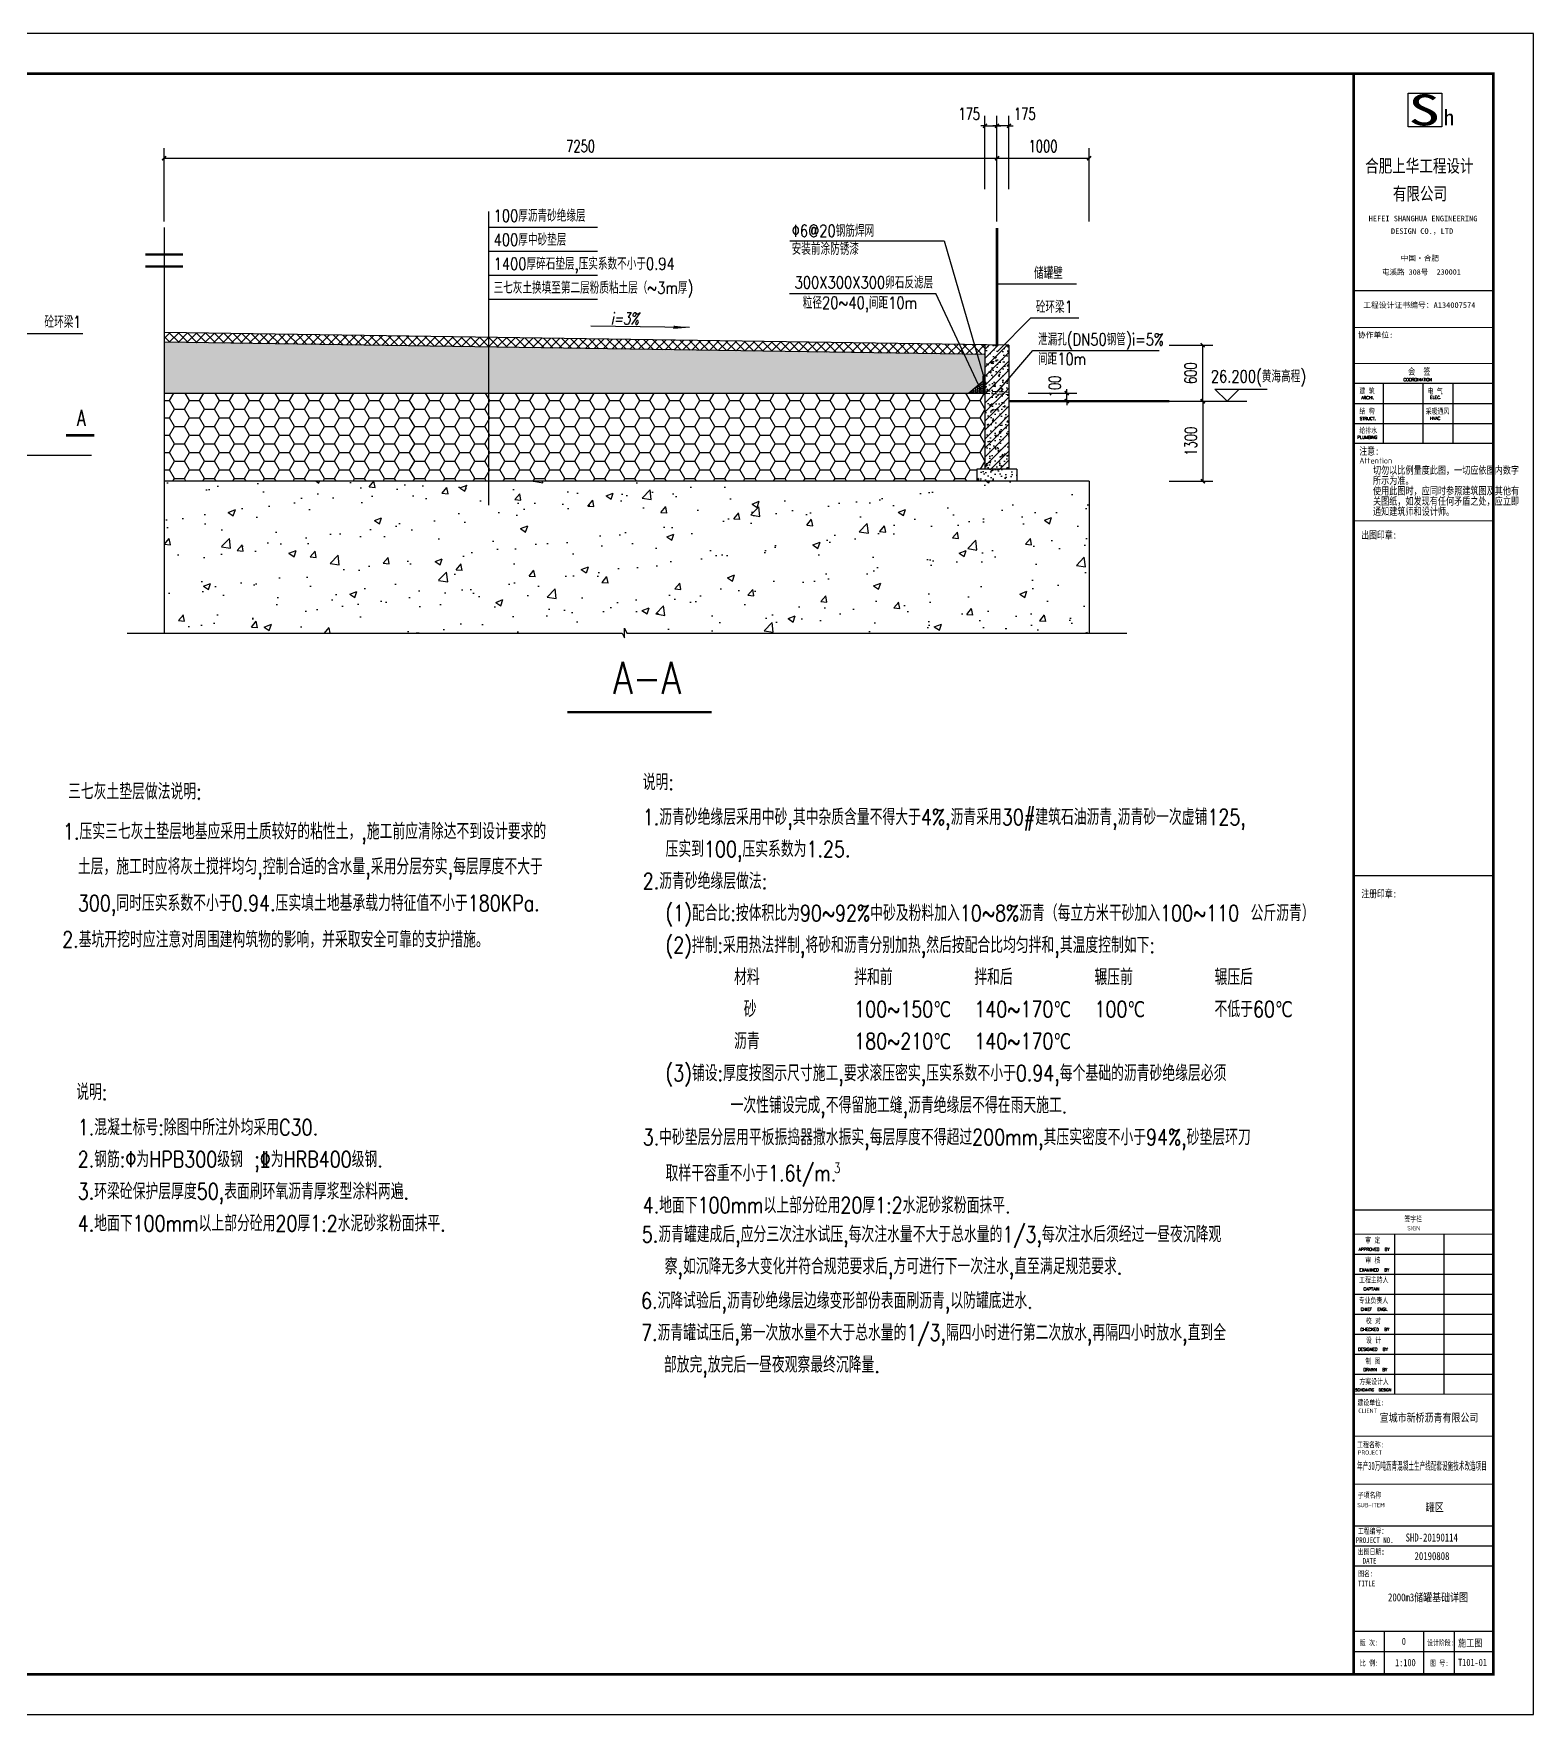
# Model space of a CAD drawing. Extents: x -957741 to -898341, y 205075 to 247075.
# Drawn here: x -935798 to -898341, y 205075 to 247075 of the extents above; entities that cross this region are included whole.
import ezdxf
from ezdxf.enums import TextEntityAlignment as Align

# ---------------------------------------------------------------- set-up
doc = ezdxf.new("R2010")
doc.units = 0
doc.header["$LTSCALE"] = 1000
doc.linetypes.add('DASH', pattern=[0.35, 0.25, -0.1])
doc.layers.get('0').update_dxf_attribs({"linetype": 'CONTINUOUS'})
doc.layers.get('Defpoints').update_dxf_attribs({"linetype": 'CONTINUOUS'})
doc.layers.add('OTHER', color=7, linetype='CONTINUOUS')
doc.styles.add('_HZTCH', font='txt.shx', dxfattribs={"width": 0.8, "bigfont": '!hztxt.shx'})
doc.styles.add('_HZTXT', font='txt', dxfattribs={"width": 0.8, "bigfont": 'HZTXT'})
doc.styles.add('_TXT', font='SIMPLEX.shx', dxfattribs={"width": 0.6})
doc.styles.add('DIM_FONT', font='SIMPLEX', dxfattribs={"width": 0.7, "bigfont": 'GBCBIG'})
doc.styles.add('HZ', font='txt.shx', dxfattribs={"width": 0.7, "height": 5, "bigfont": 'hztxt.shx'})
doc.styles.add('ITALICT', font='ITALICT')
doc.styles.add('STYLE-ARIAL', font='gbenor.shx', dxfattribs={"bigfont": 'gbcbig.shx'})
doc.styles.add('STYLE-黑体', font='simhei.ttf')
doc.styles.add('黑体', font='simhei.ttf')
doc.dimstyles.new('DIMN', dxfattribs={"dimtxt": 300, "dimasz": 100, "dimexe": 250, "dimexo": 300, "dimgap": 150, "dimtad": 1, "dimdec": 0, "dimzin": 0, "dimdsep": 46, "dimtxsty": 'DIM_FONT', "dimblk": 'ARCHTICK', "dimcen": 0.09, "dimclrt": 7, "dimazin": 2, "dimtfac": 1, "dimtdec": 0, "dimtix": 1, "dimtmove": 2, "dimatfit": 3, "dimldrblk": 'ARCHTICK', "dimfxl": 1, "dimtolj": 1, "dimtzin": 0, "dimarcsym": 0})

# ---------------------------------------------------------------- blocks, each defined once
blk = doc.blocks.new('_ArchTick')
at = {"color": 0, "linetype": 'ByBlock', "const_width": 0.4}
blk.add_lwpolyline([(-0.5, -0.5), (0.5, 0.5)], dxfattribs=at)
blk = doc.blocks.new('*D86')
at = {"layer": 'Defpoints', "color": 0, "transparency": 16777216}
for p in [(-909438, 243961), (-911738, 242383), (-909438, 242383)]:
    blk.add_point(p, dxfattribs=at)
at = {"layer": 'OTHER', "color": 0, "lineweight": -2, "transparency": 16777216}
for p, q in [((-911738, 242383), (-911738, 244211)), ((-909438, 242383), (-909438, 244211)), ((-911738, 243961), (-909438, 243961))]:
    blk.add_line(p, q, dxfattribs=at)
at = {"layer": 'OTHER', "color": 0, "lineweight": -2, "transparency": 16777216, "xscale": 100, "yscale": 100, "zscale": 100, "rotation": 180}
blk.add_blockref('_ArchTick', (-911738, 243961), dxfattribs=at)
at = {"layer": 'OTHER', "color": 0, "lineweight": -2, "transparency": 16777216, "xscale": 100, "yscale": 100, "zscale": 100}
blk.add_blockref('_ArchTick', (-909438, 243961), dxfattribs=at)
at = {"layer": 'OTHER', "color": 7, "transparency": 16777216, "insert": (-910588, 244261), "char_height": 300, "attachment_point": 5, "style": 'DIM_FONT'}
blk.add_mtext('\\A1;1000', dxfattribs=at)
blk = doc.blocks.new('*D82')
at = {"layer": 'Defpoints', "color": 0, "transparency": 16777216}
for p in [(-911738, 244770), (-911738, 243191), (-911438, 243191)]:
    blk.add_point(p, dxfattribs=at)
at = {"layer": 'OTHER', "color": 0, "lineweight": -2, "transparency": 16777216}
for p, q in [((-911738, 243191), (-911738, 245020)), ((-911438, 243191), (-911438, 245020)), ((-911738, 244770), (-911838, 244770)), ((-911438, 244770), (-911738, 244770)), ((-911438, 244770), (-911338, 244770))]:
    blk.add_line(p, q, dxfattribs=at)
at = {"layer": 'OTHER', "color": 0, "lineweight": -2, "transparency": 16777216, "xscale": 100, "yscale": 100, "zscale": 100}
blk.add_blockref('_ArchTick', (-911738, 244770), dxfattribs=at)
at = {"layer": 'OTHER', "color": 0, "lineweight": -2, "transparency": 16777216, "xscale": 100, "yscale": 100, "zscale": 100, "rotation": 180}
blk.add_blockref('_ArchTick', (-911438, 244770), dxfattribs=at)
at = {"layer": 'OTHER', "color": 7, "transparency": 16777216, "insert": (-911044, 245070), "char_height": 300, "attachment_point": 5, "style": 'DIM_FONT'}
blk.add_mtext('\\A1;175', dxfattribs=at)
blk = doc.blocks.new('*D80')
at = {"layer": 'Defpoints', "color": 0, "transparency": 16777216}
for p in [(-911738, 243961), (-932538, 242383), (-911738, 242383)]:
    blk.add_point(p, dxfattribs=at)
at = {"layer": 'OTHER', "color": 0, "lineweight": -2, "transparency": 16777216}
for p, q in [((-932538, 242383), (-932538, 244211)), ((-911738, 242383), (-911738, 244211)), ((-932538, 243961), (-911738, 243961))]:
    blk.add_line(p, q, dxfattribs=at)
at = {"layer": 'OTHER', "color": 0, "lineweight": -2, "transparency": 16777216, "xscale": 100, "yscale": 100, "zscale": 100, "rotation": 180}
blk.add_blockref('_ArchTick', (-932538, 243961), dxfattribs=at)
at = {"layer": 'OTHER', "color": 0, "lineweight": -2, "transparency": 16777216, "xscale": 100, "yscale": 100, "zscale": 100}
blk.add_blockref('_ArchTick', (-911738, 243961), dxfattribs=at)
at = {"layer": 'OTHER', "color": 7, "transparency": 16777216, "insert": (-922138, 244261), "char_height": 300, "attachment_point": 5, "style": 'DIM_FONT'}
blk.add_mtext('\\A1;7250', dxfattribs=at)
blk = doc.blocks.new('_ARROW')
blk.add_solid([(0, 0), (-1, 0.1), (-1, -0.1)])
blk = doc.blocks.new('*D79')
at = {"layer": 'Defpoints', "color": 0, "transparency": 16777216}
for p in [(-907432, 237889), (-907437, 235889), (-906597, 235889)]:
    blk.add_point(p, dxfattribs=at)
at = {"layer": 'OTHER', "color": 0, "lineweight": -2, "transparency": 16777216}
for p, q in [((-907432, 237889), (-906347, 237889)), ((-906597, 237889), (-906597, 235889)), ((-907437, 235889), (-906347, 235889))]:
    blk.add_line(p, q, dxfattribs=at)
at = {"layer": 'OTHER', "color": 0, "lineweight": -2, "transparency": 16777216, "xscale": 100, "yscale": 100, "zscale": 100}
for p, rotation in [((-906597, 237889), 90), ((-906597, 235889), 270)]:
    blk.add_blockref('_ArchTick', p, dxfattribs=dict(at, rotation=rotation))
at = {"layer": 'OTHER', "color": 7, "transparency": 16777216, "insert": (-906897, 236889), "char_height": 300, "attachment_point": 5, "rotation": 90, "style": 'DIM_FONT'}
blk.add_mtext('\\A1;1300', dxfattribs=at)
blk = doc.blocks.new('*D78')
at = {"layer": 'Defpoints', "color": 0, "transparency": 16777216}
for p in [(-907437, 239289), (-907432, 237889), (-906601, 237889)]:
    blk.add_point(p, dxfattribs=at)
at = {"layer": 'OTHER', "color": 0, "lineweight": -2, "transparency": 16777216}
for p, q in [((-907437, 239289), (-906351, 239289)), ((-906601, 239289), (-906601, 237889)), ((-907432, 237889), (-906351, 237889))]:
    blk.add_line(p, q, dxfattribs=at)
at = {"layer": 'OTHER', "color": 0, "lineweight": -2, "transparency": 16777216, "xscale": 100, "yscale": 100, "zscale": 100}
for p, rotation in [((-906601, 239289), 90), ((-906601, 237889), 270)]:
    blk.add_blockref('_ArchTick', p, dxfattribs=dict(at, rotation=rotation))
at = {"layer": 'OTHER', "color": 7, "transparency": 16777216, "insert": (-906901, 238589), "char_height": 300, "attachment_point": 5, "rotation": 90, "style": 'DIM_FONT'}
blk.add_mtext('\\A1;600', dxfattribs=at)
blk = doc.blocks.new('*D77')
at = {"layer": 'Defpoints', "color": 0, "transparency": 16777216}
for p in [(-910957, 238089), (-910956, 237889), (-909995, 238089)]:
    blk.add_point(p, dxfattribs=at)
at = {"layer": 'OTHER', "color": 0, "lineweight": -2, "transparency": 16777216}
for p, q in [((-909995, 238089), (-909995, 238189)), ((-910957, 238089), (-909745, 238089)), ((-910956, 237889), (-909745, 237889)), ((-909995, 237889), (-909995, 238089)), ((-909995, 237889), (-909995, 237789))]:
    blk.add_line(p, q, dxfattribs=at)
at = {"layer": 'OTHER', "color": 0, "lineweight": -2, "transparency": 16777216, "xscale": 100, "yscale": 100, "zscale": 100}
for p, rotation in [((-909995, 238089), 270), ((-909995, 237889), 90)]:
    blk.add_blockref('_ArchTick', p, dxfattribs=dict(at, rotation=rotation))
at = {"layer": 'OTHER', "color": 7, "transparency": 16777216, "insert": (-910295, 238259), "char_height": 300, "attachment_point": 5, "rotation": 90, "style": 'DIM_FONT'}
blk.add_mtext('\\A1;100', dxfattribs=at)
blk = doc.blocks.new('*D76')
at = {"layer": 'Defpoints', "color": 0, "transparency": 16777216}
for p in [(-911738, 244770), (-912038, 243191), (-911738, 243191)]:
    blk.add_point(p, dxfattribs=at)
at = {"layer": 'OTHER', "color": 0, "lineweight": -2, "transparency": 16777216}
for p, q in [((-912038, 243191), (-912038, 245020)), ((-911738, 243191), (-911738, 245020)), ((-912038, 244770), (-912138, 244770)), ((-912038, 244770), (-911738, 244770)), ((-911738, 244770), (-911638, 244770))]:
    blk.add_line(p, q, dxfattribs=at)
at = {"layer": 'OTHER', "color": 0, "lineweight": -2, "transparency": 16777216, "xscale": 100, "yscale": 100, "zscale": 100}
blk.add_blockref('_ArchTick', (-912038, 244770), dxfattribs=at)
at = {"layer": 'OTHER', "color": 0, "lineweight": -2, "transparency": 16777216, "xscale": 100, "yscale": 100, "zscale": 100, "rotation": 180}
blk.add_blockref('_ArchTick', (-911738, 244770), dxfattribs=at)
at = {"layer": 'OTHER', "color": 7, "transparency": 16777216, "insert": (-912432, 245070), "char_height": 300, "attachment_point": 5, "style": 'DIM_FONT'}
blk.add_mtext('\\A1;175', dxfattribs=at)

msp = doc.modelspace()

# ---------------------------------------------------------------- hatches: boundary and pattern name
at = {"layer": 'OTHER'}
h = msp.add_hatch(dxfattribs=at)
h.set_pattern_fill('ANSI37', color=256, scale=50, style=0)
h.set_pattern_definition([(45, (-1431032.22, 267208.7), (-112.2532, 112.2532), []), (135, (-1431032.22, 267208.7), (-112.2532, -112.2532), [])])
h.paths.add_polyline_path([(-927067.8, 239521.5), (-932538.4, 239603.6), (-932538.4, 239363.6), (-927067.8, 239281.5)])
h.paths.add_polyline_path([(-927067.8, 239521.5), (-927067.8, 239281.5), (-912489.8, 239062.8), (-912613.7, 239304.7)])
h.paths.add_polyline_path([(-912038.4, 239296.1), (-912613.7, 239304.7), (-912489.8, 239062.8), (-912038.4, 239056.1)])
h = msp.add_hatch(dxfattribs=at)
h.set_pattern_fill('AR-SAND', color=256, scale=5, style=0)
h.set_pattern_definition([(37.5, (-1431032.22, 267208.7), (-8.00016, 244.70662), [0, -193.04, 0, -215.9, 0, -206.375]), (7.5, (-1431032.22, 267208.7), (224.76164, 358.41255), [0, -104.14, 0, -173.99, 0, -66.675]), (327.5, (-1431188.43, 267208.7), (395.496185, 0.71859), [0, -63.5, 0, -228.6, 0, -298.45]), (317.5, (-1431188.43, 267208.7), (381.77823, 111.46466), [0, -31.75, 0, -149.86, 0, -171.45])])
h.paths.add_polyline_path([(-912555, 239063.8), (-927067.8, 239281.5), (-927067.8, 238088.6), (-912437.9, 238088.6), (-912193.5, 238293.9)])
h.paths.add_polyline_path([(-927067.8, 239281.5), (-932538.4, 239363.6), (-932538.4, 238088.6), (-927067.8, 238088.6)])
h.paths.add_polyline_path([(-912230.4, 239059), (-912555, 239063.8), (-912193.5, 238293.9), (-912073.4, 238394.8), (-912073.4, 238517)])
h.paths.add_polyline_path([(-912038.4, 239056.1), (-912230.4, 239059), (-912073.4, 238517), (-912073.4, 238394.8), (-912038.4, 238424.2)])
h = msp.add_hatch(dxfattribs=at)
h.set_pattern_fill('ANSI31', color=256, scale=50, style=0)
h.set_pattern_definition([(45, (-1395308.9, 197741.89), (-112.2532, 112.2532), [])])
h.paths.add_polyline_path([(-911438.4, 238457.9), (-911438.4, 239288.6), (-912038.4, 239297.6), (-912038.4, 238148.6), (-911715.5, 238132.4)])
h.paths.add_polyline_path([(-911438.4, 238118.6), (-911438.4, 238457.9), (-911715.5, 238132.4)])
h.paths.add_polyline_path([(-912038.4, 238148.6), (-912038.4, 238088.6), (-911438.4, 238058.6), (-911438.4, 238118.6)])
h.paths.add_polyline_path([(-912038.4, 238088.6), (-912038.4, 236188.6), (-911438.4, 236188.6), (-911438.4, 238058.6)])
h = msp.add_hatch(dxfattribs=at)
h.set_pattern_fill('AR-CONC', color=256, scale=2, style=0)
h.set_pattern_definition([(50, (-1395308.9, 197741.9), (364.36934, -31.87817), [38.1, -419.1]), (355, (-1395308.9, 197741.9), (-70.48565, 382.1133), [30.48, -335.28]), (100.451, (-1395278.53, 197739.23), (293.885, 350.23338), [32.38, -356.18]), (46.1842, (-1395308.9, 197843.5), (542.1581, -84.08466), [57.15, -628.65]), (96.6356, (-1395263.7, 197836.5), (474.80847, 494.8511), [48.57, -534.27]), (351.184, (-1395308.9, 197843.5), (474.8092, 494.85024), [45.72, -502.92]), (21, (-1395258.1, 197818.1), (303.22976, -204.53104), [38.1, -419.1]), (326, (-1395258.1, 197818.1), (123.60406, 368.37593), [30.48, -335.28]), (71.4514, (-1395232.82, 197801.04), (426.83298, 163.84572), [32.38, -356.18]), (37.5, (-1395308.89, 197741.89), (6.177207, 169.110078), [0, -331.216, 0, -340.36, 0, -336.55]), (7.5, (-1395308.9, 197741.89), (133.639325, 200.36115), [0, -194.056, 0, -323.596, 0, -128.27]), (327.5, (-1395422.18, 197741.89), (271.18119, -11.457488), [0, -127, 0, -396.24, 0, -525.78]), (317.5, (-1395472.98, 197741.89), (296.25836, 50.85298), [0, -165.1, 0, -263.144, 0, -373.38])])
h.paths.add_polyline_path([(-911438.4, 238457.9), (-911438.4, 239288.6), (-912038.4, 239297.6), (-912038.4, 238148.6), (-911715.5, 238132.4)])
h.paths.add_polyline_path([(-912038.4, 238088.6), (-912038.4, 236188.6), (-911438.4, 236188.6), (-911438.4, 238058.6)])
h.paths.add_polyline_path([(-912038.4, 238148.6), (-912038.4, 238088.6), (-911438.4, 238058.6), (-911438.4, 238118.6)])
h.paths.add_polyline_path([(-911438.4, 238118.6), (-911438.4, 238457.9), (-911715.5, 238132.4)])
h = msp.add_hatch(dxfattribs=at)
h.set_pattern_fill('HONEY', color=256, scale=10, style=0)
h.set_pattern_definition([(0, (-994371.292, 88927.513), (47.625, 27.4963), [31.75, -63.5]), (120, (-994371.292, 88927.513), (-47.6249943, 27.49631), [31.75, -63.5]), (60, (-994371.292, 88927.513), (5.7e-06, 54.99261), [-63.5, 31.75])])
h.paths.add_polyline_path([(-912437.9, 238088.6), (-912038.4, 238088.6), (-912038.4, 238424.2)])
h = msp.add_hatch(dxfattribs=at)
h.set_pattern_fill('HONEY', color=256, scale=2000, style=0)
h.set_pattern_definition([(0, (-1331281.98, 258471.28), (375, 216.50635), [250, -500]), (120, (-1331281.98, 258471.28), (-375, 216.50635), [250, -500]), (60, (-1331281.98, 258471.28), (8e-07, 433.0127), [-500, 250])])
h.paths.add_polyline_path([(-924438.6, 238088.6), (-932538.4, 238088.6), (-932538.4, 235888.6), (-924438.6, 235888.6)])
h.paths.add_polyline_path([(-912038.4, 238088.6), (-924438.6, 238088.6), (-924438.6, 235888.6), (-912238.4, 235888.6), (-912238.4, 236188.6), (-912038.4, 236188.6)])
h = msp.add_hatch(dxfattribs=at)
h.set_pattern_fill('AR-CONC', color=256, scale=2, style=0)
h.set_pattern_definition([(50, (-1395308.9, 196241.9), (364.36934, -31.87817), [38.1, -419.1]), (355, (-1395308.9, 196241.9), (-70.48565, 382.1133), [30.48, -335.28]), (100.451, (-1395278.53, 196239.25), (293.885, 350.23338), [32.38, -356.18]), (46.1842, (-1395308.9, 196343.5), (542.1581, -84.08466), [57.15, -628.65]), (96.6356, (-1395263.7, 196336.5), (474.80847, 494.8511), [48.57, -534.27]), (351.184, (-1395308.9, 196343.5), (474.8092, 494.85024), [45.72, -502.92]), (21, (-1395258.1, 196318.1), (303.22976, -204.53104), [38.1, -419.1]), (326, (-1395258.1, 196318.1), (123.60406, 368.37593), [30.48, -335.28]), (71.4514, (-1395232.82, 196301.06), (426.83298, 163.84572), [32.38, -356.18]), (37.5, (-1395308.89, 196241.91), (6.177207, 169.110078), [0, -331.216, 0, -340.36, 0, -336.55]), (7.5, (-1395308.9, 196241.9), (133.639325, 200.36115), [0, -194.056, 0, -323.596, 0, -128.27]), (327.5, (-1395422.18, 196241.91), (271.18119, -11.457488), [0, -127, 0, -396.24, 0, -525.78]), (317.5, (-1395472.98, 196241.9), (296.25836, 50.85298), [0, -165.1, 0, -263.144, 0, -373.38])])
h.paths.add_polyline_path([(-911238.4, 235888.6), (-911238.4, 236188.6), (-912238.4, 236188.6), (-912238.4, 235888.6)])
h = msp.add_hatch(dxfattribs=at)
h.set_pattern_fill('AR-CONC', color=256, scale=10, style=0)
h.set_pattern_definition([(50, (-1395408.9, 197741.9), (1821.8467, -159.391), [190.5, -2095.5]), (355, (-1395408.9, 197741.9), (-352.428, 1910.5664), [152.4, -1676.4]), (100.451, (-1395257, 197728.6), (1469.425, 1751.167), [161.9, -1780.9]), (46.1842, (-1395409, 198249.9), (2710.79, -420.423), [285.75, -3143.25]), (96.6356, (-1395183, 198214.9), (2374.042, 2474.256), [242.85, -2671.35]), (351.184, (-1395409, 198250), (2374.046, 2474.251), [228.6, -2514.6]), (21, (-1395154.9, 198122.9), (1516.149, -1022.655), [190.5, -2095.5]), (326, (-1395154.9, 198122.9), (618.02, 1841.88), [152.4, -1676.4]), (71.4514, (-1395028.5, 198037.7), (2134.165, 819.2286), [161.9, -1780.9]), (37.5, (-1395408.9, 197741.9), (30.886, 845.5504), [0, -1656.08, 0, -1701.8, 0, -1682.75]), (7.5, (-1395408.9, 197741.9), (668.1966, 1001.8057), [0, -970.28, 0, -1617.98, 0, -641.35]), (327.5, (-1395975.3, 197741.9), (1355.90595, -57.2874), [0, -635, 0, -1981.2, 0, -2628.9]), (317.5, (-1396229.3, 197741.9), (1481.2918, 254.265), [0, -825.5, 0, -1315.72, 0, -1866.9])])
h.paths.add_polyline_path([(-921103.5, 232093.6), (-921043.5, 231973.6), (-921043.5, 232213.6), (-920983.5, 232093.6), (-909438.4, 232093.6), (-909438.4, 235888.6), (-932538.4, 235888.6), (-932538.4, 232093.6)])

# ---------------------------------------------------------------- linework, layer by layer
for p, q in [((-924438.6, 242633.3), (-924438.6, 235293.8)), ((-932538.4, 242228.8), (-932538.4, 232093.6)), ((-924438.6, 242238.8), (-921719.2, 242238.8)), ((-924438.6, 241638.8), (-921719.2, 241638.8)), ((-916910.4, 241899.3), (-913053.4, 241899.3)), ((-913053.4, 241899.3), (-912073.4, 238517)), ((-924438.6, 241038.8), (-921719.2, 241038.8)), ((-911738.4, 240818.9), (-909755.5, 240818.9)), ((-924438.6, 240438.8), (-921719.2, 240438.8)), ((-916919.5, 240581.8), (-913267.7, 240581.8)), ((-912138.8, 238177.5), (-913267.7, 240581.8)), ((-911733.7, 239122.4), (-910894.6, 239971.2)), ((-910894.6, 239971.2), (-909693.6, 239971.2)), ((-936149.8, 239581.6), (-934566.6, 239581.6)), ((-911438.4, 239288.6), (-932538.4, 239603.6)), ((-912038.4, 239056.1), (-932538.4, 239363.6)), ((-912038.4, 239296.1), (-912038.4, 236188.6)), ((-911733.7, 238111.2), (-910840.4, 239160)), ((-911438.4, 239288.6), (-911438.4, 236188.6)), ((-910840.4, 239160), (-907684.3, 239160)), ((-912038.4, 238424.2), (-912437.9, 238088.6)), ((-905993, 237888.6), (-906293, 238188.6)), ((-906293, 238188.6), (-905693, 238188.6)), ((-905693, 238188.6), (-905993, 237888.6)), ((-905993, 238188.6), (-904993, 238188.6)), ((-902090.7, 238333.4), (-902090.7, 236848.3)), ((-901099.7, 238333.4), (-901099.7, 236848.3)), ((-900351.9, 238333.4), (-900351.9, 236848.3)), ((-932538.4, 238088.6), (-912038.4, 238088.6)), ((-906425.9, 237888.6), (-905498.9, 237888.6)), ((-902839, 237833.7), (-899341.5, 237833.7)), ((-902839, 237334.1), (-899341.5, 237334.1)), ((-954369.4, 236541.8), (-934356.1, 236541.8)), ((-911238.4, 236188.6), (-912238.4, 236188.6)), ((-912238.4, 236188.6), (-912238.4, 235888.6)), ((-911238.4, 236188.6), (-911238.4, 235888.6)), ((-909438.4, 235888.6), (-932538.4, 235888.6)), ((-911238.4, 235888.6), (-912238.4, 235888.6)), ((-909438.4, 235888.6), (-909438.4, 232093.6)), ((-933460.7, 232093.6), (-921103.5, 232093.6)), ((-921103.5, 232093.6), (-921043.5, 231973.6)), ((-921043.5, 231973.6), (-921043.5, 232213.6)), ((-921043.5, 232213.6), (-920983.5, 232093.6)), ((-920983.5, 232093.6), (-908496.9, 232093.6)), ((-901798.4, 213071.4), (-901798.4, 217068.6)), ((-900570.4, 213077.8), (-900570.4, 217075)), ((-902828.7, 216575.4), (-899341.5, 216575.4)), ((-902828.7, 216075.7), (-901798.4, 216075.7)), ((-901798.4, 216075.7), (-899341.5, 216075.7)), ((-902828.7, 215576.1), (-901798.4, 215576.1)), ((-901798.4, 215576.1), (-899341.5, 215576.1)), ((-902828.7, 215076.4), (-899341.5, 215076.4)), ((-902828.7, 214576.8), (-899341.5, 214576.8)), ((-902828.7, 214077.1), (-901798.4, 214077.1)), ((-901798.4, 214077.1), (-899341.5, 214077.1)), ((-902828.7, 213577.5), (-899341.5, 213577.5))]:
    msp.add_line(p, q, dxfattribs=at)
at = {"layer": 'OTHER', "linetype": 'DASH', "ltscale": 0.5}
for p, q in [((-912036.9, 238148.5), (-911438.4, 238118.6)), ((-912038.4, 238088.6), (-911439.9, 238058.6))]:
    msp.add_line(p, q, dxfattribs=at)
at = {"layer": 'OTHER', "color": 7, "linetype": 'Continuous'}
for p, q in [((-899341.5, 207149.5), (-902828.7, 207149.5)), ((-902070.6, 207149.5), (-902070.6, 206074.7)), ((-901089.1, 207149.5), (-901089.1, 206074.7)), ((-900317.5, 207149.5), (-900317.5, 206074.7)), ((-902828.7, 206647.9), (-899341.5, 206647.9))]:
    msp.add_line(p, q, dxfattribs=at)
at = {"layer": 'OTHER', "linetype": 'Continuous'}
msp.add_lwpolyline([(-957741.5, 205074.7), (-898341.5, 205074.7), (-898341.5, 247074.7), (-957741.5, 247074.7)], close=True, dxfattribs=at)
at = {"layer": 'OTHER', "ltscale": 1.1, "const_width": 70}
msp.add_lwpolyline([(-955241.5, 206074.7), (-899341.5, 206074.7), (-899341.5, 246074.7), (-955241.5, 246074.7)], close=True, dxfattribs=at)
msp.add_lwpolyline([(-902828.7, 206074.7), (-902828.7, 246074.7)], dxfattribs=at)
at = {"layer": 'OTHER'}
msp.add_lwpolyline([(-901465.8, 245587.7), (-900627.5, 245587.7), (-900627.5, 244749.4), (-901465.8, 244749.4)], close=True, dxfattribs=at)
for points, const_width in [([(-911738.4, 242214.2), (-911738.4, 239303.6)], 60), ([(-933009.6, 241555.3), (-932067.2, 241555.3)], 60), ([(-933009.6, 241255.3), (-932067.2, 241255.3)], 60), ([(-912073.4, 238517), (-912073.4, 238088.6)], 60), ([(-902839, 238333.4), (-899341.5, 238333.4)], 30), ([(-911438.4, 237888.6), (-907432.5, 237888.6)], 60), ([(-934993.7, 237036.2), (-934280.5, 237036.2)], 60), ([(-922472.6, 230121.9), (-918862.6, 230121.9)], 60), ([(-899341.5, 217680.2), (-902828.7, 217680.2)], 30), ([(-902828.7, 217075), (-899341.5, 217075)], 30), ([(-902828.7, 213077.8), (-899341.5, 213077.8)], 30)]:
    msp.add_lwpolyline(points, dxfattribs=dict(at, const_width=const_width))
at = {"layer": 'OTHER', "linetype": 'Continuous', "const_width": 30}
for points in [[(-899341.5, 240651.1), (-902828.7, 240651.1)], [(-899341.5, 239731.9), (-902828.7, 239731.9)], [(-899341.5, 238833), (-902828.7, 238833)], [(-902828.7, 236834.4), (-899341.5, 236834.4)], [(-902828.7, 234900.3), (-899341.5, 234900.3)]]:
    msp.add_lwpolyline(points, dxfattribs=at)
at = {"layer": 'OTHER'}
msp.add_lwpolyline([(-919417.2, 239730.6), (-921884, 239767.6)], dxfattribs=at)
at = {"layer": 'OTHER', "color": 7, "linetype": 'Continuous', "const_width": 30}
for points in [[(-902828.7, 226031.3), (-899341.5, 226031.3)], [(-902816.3, 212027.8), (-899329.1, 212027.8)], [(-902828.7, 210826.7), (-899341.5, 210826.7)], [(-899341.5, 209779.8), (-902828.7, 209779.8)], [(-899341.5, 209280.1), (-902828.7, 209280.1)], [(-899341.5, 208780.5), (-902828.7, 208780.5)], [(-902828.7, 207149.5), (-899341.5, 207149.5)]]:
    msp.add_lwpolyline(points, dxfattribs=at)

# ---------------------------------------------------------------- block references
at = {"layer": 'OTHER', "xscale": 400.0000000000435, "yscale": 400, "zscale": 400, "rotation": 359.1406277559996}
msp.add_blockref('_ARROW', (-919417.2, 239730.6), dxfattribs=at)

# ---------------------------------------------------------------- texts
at = {"layer": 'OTHER', "color": 7, "linetype": 'Continuous', "style": 'STYLE-黑体', "width": 1.5}
msp.add_text('S', height=773.8, dxfattribs=at).set_placement((-901463.6, 244780.8))
at = {"layer": 'OTHER', "color": 7, "linetype": 'Continuous'}
for s, height, style, p in [('h', 386.9, 'STYLE-黑体', (-900582, 244785.3)), ('CLIENT', 107.48, 'STYLE-ARIAL', (-902713.7, 212605.7)), ('SUB-ITEM', 107.48, 'STYLE-ARIAL', (-902740.7, 210251.2))]:
    msp.add_text(s, height=height, dxfattribs=dict(at, style=style)).set_placement(p)
at = {"layer": 'OTHER', "linetype": 'Continuous', "style": 'STYLE-黑体'}
for s, height, width, p in [('合肥上华工程设计', 322.43, 0.769231, (-902543.3, 243607.9)), ('有限公司', 322.43, 0.769231, (-901850.4, 242913.7)), ('SHD-20190114', 200, 0.8, (-901532.1, 209394.8)), ('20190808', 200, 0.8, (-901308.8, 208931.2))]:
    msp.add_text(s, height=height, dxfattribs=dict(at, width=width)).set_placement(p)
at = {"layer": 'OTHER'}
for s, height, style, width, p in [('100厚沥青砂绝缘层', 300, '_HZTXT', 0.8, (-924310.4, 242374.8)), ('400厚中砂垫层', 300, '_HZTXT', 0.8, (-924310.4, 241774.8)), ('%%1306@20钢筋焊网', 300, '_HZTXT', 0.8, (-916866.2, 241997.7)), ('1400厚碎石垫层,压实系数不小于0.94', 300, '_HZTXT', 0.8, (-924310.4, 241174.8)), ('安装前涂防锈漆', 300, '_HZTXT', 0.8, (-916866.2, 241545.5)), ('储罐壁', 300, '_HZTXT', 0.8, (-910814.2, 240942.4)), ('三七灰土换填至第二层粉质粘土层（~3m厚)', 300, '_HZTXT', 0.8, (-924310.4, 240574.8)), ('300X300X300卵石反滤层', 300, '_HZTXT', 0.8, (-916793.2, 240705.3)), ('粒径20~40,间距10m', 300, '_HZTXT', 0.8, (-916588.4, 240199.5)), ('砼环梁1', 300, '_HZTXT', 0.8, (-910768.4, 240094.7)), ('砼环梁1', 300, 'HZ', 0.7, (-935528.4, 239721)), ('i=3%', 300, 'ITALICT', 0.7, (-921381.9, 239802.5)), ('泄漏孔(DN50钢管)i=5%', 300, '_HZTXT', 0.8, (-910714.1, 239283.5)), ('间距10m', 300, '_HZTXT', 0.8, (-910714.1, 238795)), ('会  签', 167.66, '黑体', 0.75, (-901468.7, 238547.8)), ('建 筑', 139.72, '黑体', 0.75, (-902685.1, 238078.5)), ('电 气', 139.72, '黑体', 0.75, (-900987, 238073.3)), ('结 构', 139.72, '黑体', 0.75, (-902685.1, 237575.2)), ('采暖通风', 139.72, '黑体', 0.75, (-901028.9, 237569.5)), ('A', 400, 'HZ', 0.7, (-934714.8, 237275.7)), ('给排水', 139.72, '黑体', 0.75, (-902685.1, 237090.1)), ('注意:', 186.29, '黑体', 0.75, (-902688.4, 236550.3)), ('切勿以比例量度此图，一切应依图内数字', 187.651, '_HZTXT', 0.8, (-902347, 236055.1)), ('使用此图时，应同时参照建筑图及其他有', 187.651, '_HZTXT', 0.8, (-902347, 235539.2)), ('所示为准。', 187.65, '_HZTXT', 0.8, (-902347, 235797.2)), ('通知建筑师和设计师。', 187.65, '_HZTXT', 0.8, (-902347, 235023.4)), ('关图纸，如发现有任何矛盾之处，应立即', 187.651, '_HZTXT', 0.8, (-902347, 235281.3)), ('出图印章:', 186.29, '黑体', 0.75, (-902637.9, 234453.7)), ('A-A', 800, 'HZ', 0.8, (-921326.6, 230576.5)), ('说明:', 400, '_HZTXT', 0.8, (-920586.1, 228170.2)), ('三七灰土垫层做法说明:', 400, '_HZTXT', 0.8, (-934939.3, 227936.2)), ('1.沥青砂绝缘层采用中砂,其中杂质含量不得大于4%,沥青采用30#建筑石油沥青,沥青砂一次虚铺125,', 400, '_HZTXT', 0.8, (-920586.1, 227297.6)), ('1.压实三七灰土垫层地基应采用土质较好的粘性土，,施工前应清除达不到设计要求的', 400, '_HZTXT', 0.8, (-935065.5, 226940.1)), ('  压实到100,压实系数为1.25.', 400, '_HZTXT', 0.8, (-920586.1, 226497.6)), ('土层，施工时应将灰土搅拌均匀,控制合适的含水量,采用分层夯实,每层厚度不大于', 400, '_HZTXT', 0.8, (-934693, 226060.8)), ('2.沥青砂绝缘层做法:', 400, '_HZTXT', 0.8, (-920586.1, 225697.6)), ('300,同时压实系数不小于0.94.压实填土地基承载力特征值不小于180KPa.', 400, '_HZTXT', 0.8, (-934693, 225147.7)), ('  (1)配合比:按体积比为90~92%中砂及粉料加入10~8%沥青（每立方米干砂加入100~110 公斤沥青）', 400, '_HZTXT', 0.8, (-920586.1, 224897.6)), ('2.基坑开挖时应注意对周围建构筑物的影响，并采取安全可靠的支护措施。', 400, '_HZTXT', 0.8, (-935083.7, 224237)), ('  (2)拌制:采用热法拌制,将砂和沥青分别加热,然后按配合比均匀拌和,其温度控制如下:', 400, '_HZTXT', 0.8, (-920586.1, 224097.6)), ('材料', 400, '_HZTXT', 0.8, (-918304.6, 223297.6)), ('拌和前', 400, '_HZTXT', 0.8, (-915304.6, 223297.6)), ('拌和后', 400, '_HZTXT', 0.8, (-912304.6, 223297.6)), ('辗压前', 400, '_HZTXT', 0.8, (-909304.6, 223297.6)), ('辗压后', 400, '_HZTXT', 0.8, (-906304.6, 223297.6)), ('砂', 400, '_HZTXT', 0.8, (-918061.8, 222497.6)), ('100~150℃', 400, '_HZTXT', 0.8, (-915304.6, 222497.6)), ('140~170℃', 400, '_HZTXT', 0.8, (-912304.6, 222497.6)), ('100℃', 400, '_HZTXT', 0.8, (-909304.6, 222497.6)), ('不低于60℃', 400, '_HZTXT', 0.8, (-906304.6, 222497.6)), ('沥青', 400, '_HZTXT', 0.8, (-918304.6, 221697.6)), ('180~210℃', 400, '_HZTXT', 0.8, (-915304.6, 221697.6)), ('140~170℃', 400, '_HZTXT', 0.8, (-912304.6, 221697.6)), ('  (3)铺设:厚度按图示尺寸施工,要求滚压密实,压实系数不小于0.94,每个基础的沥青砂绝缘层必须', 400, '_HZTXT', 0.8, (-920586.1, 220897.6)), ('说明:', 400, '_HZTXT', 0.8, (-934732.9, 220426.3)), ('一次性铺设完成,不得留施工缝,沥青绝缘层不得在雨天施工.', 400, '_HZTXT', 0.8, (-918392, 220097.6)), ('1.混凝土标号:除图中所注外均采用C30.', 400, '_HZTXT', 0.8, (-934696.2, 219545)), ('3.中砂垫层分层用平板振捣器撒水振实,每层厚度不得超过200mm,其压实密度不小于94%,砂垫层环刀', 400, '_HZTXT', 0.8, (-920586.1, 219297.6)), ('2.钢筋:%%130为HPB300级钢 ;%%132为HRB400级钢.', 400, '_HZTXT', 0.8, (-934696.2, 218745)), ('  取样干容重不小于1.6t/m.', 400, '_HZTXT', 0.8, (-920586.1, 218397.6)), ('3.环梁砼保护层厚度50,表面刷环氧沥青厚浆型涂料两遍.', 400, '_HZTXT', 0.8, (-934696.2, 217945)), ('4.地面下100mm以上部分砼用20厚1:2水泥砂浆粉面抹平.', 400, '_HZTXT', 0.8, (-920586.1, 217597.6)), ('4.地面下100mm以上部分砼用20厚1:2水泥砂浆粉面抹平.', 400, '_HZTXT', 0.8, (-934696.2, 217145)), ('5.沥青罐建成后,应分三次注水试压,每次注水量不大于总水量的1/3,每次注水后须经过一昼夜沉降观', 400, '_HZTXT', 0.8, (-920608.7, 216870.4)), ('签字栏', 139.72, '黑体', 0.75, (-901561.6, 217387.4)), ('审 定', 139.72, '黑体', 0.75, (-902543.7, 216856.4)), ('  察,如沉降无多大变化并符合规范要求后,方可进行下一次注水,直至满足规范要求.', 400, '_HZTXT', 0.8, (-920608.7, 216070.4)), ('审 核', 139.72, '黑体', 0.75, (-902540.7, 216356.5)), ('工程主持人', 139.72, '黑体', 0.75, (-902692.9, 215865.3)), ('6.沉降试验后,沥青砂绝缘层边缘变形部份表面刷沥青,以防罐底进水.', 400, '_HZTXT', 0.8, (-920627.9, 215213.3)), ('专业负责人', 139.72, '黑体', 0.75, (-902701.5, 215351.5)), ('7.沥青罐试压后,第一次放水量不大于总水量的1/3,隔四小时进行第二次放水,再隔四小时放水,直到全', 400, '_HZTXT', 0.8, (-920627.9, 214413.3)), ('校 对', 139.72, '黑体', 0.75, (-902525.5, 214843.6)), ('设 计', 139.72, '黑体', 0.75, (-902523, 214357.6)), ('  部放完,放完后一昼夜观察最终沉降量.', 400, '_HZTXT', 0.8, (-920627.9, 213613.3)), ('制 图', 139.72, '黑体', 0.75, (-902537.2, 213834.4)), ('方案设计人', 139.72, '黑体', 0.75, (-902686.8, 213323.2)), ('年产30万吨沥青混凝土生产线配套设施技术改造项目', 200, '黑体', 0.5, (-902746.8, 211184))]:
    msp.add_text(s, height=height, dxfattribs=dict(at, style=style, width=width)).set_placement(p)
at = {"layer": 'OTHER', "ltscale": 1.2, "style": '黑体'}
for s, height, p in [('HEFEI SHANGHUA ENGINEERING', 139.718, (-902456.1, 242383.7)), ('DESIGN CO.，LTD', 139.718, (-901898.4, 242070)), ('工程设计证书编号：A134007574', 139.718, (-902594.1, 240221.2)), ('协作单位:', 139.72, (-902726, 239475.9))]:
    msp.add_text(s, height=height, dxfattribs=at).set_placement(p)
at = {"layer": 'OTHER', "linetype": 'Continuous'}
for s, height, style, p in [('中国·合肥', 134.34, 'STYLE-黑体', (-901653.2, 241396.1)), ('屯溪路 308号', 134.34, 'STYLE-黑体', (-902120.5, 241049.5)), ('230001', 134.34, 'STYLE-黑体', (-900757.6, 241051.7)), ('Attention', 143.3, 'STYLE-ARIAL', (-902689.1, 236332.2))]:
    msp.add_text(s, height=height, dxfattribs=dict(at, style=style)).set_placement(p)
at = {"layer": 'OTHER', "style": '_HZTXT', "width": 0.8}
msp.add_text('26.200(黄海高程)', height=300, dxfattribs=at).set_placement((-905208.6, 238488.6), align=Align.MIDDLE)
at = {"layer": 'OTHER', "style": 'HZ'}
for s, height, p in [('COORDINATION', 74.948, (-901587.8, 238390.3)), ('ARCHI.', 74.95, (-902640.4, 237939.1)), ('ELEC.', 74.95, (-900921, 237945.9)), ('STRUCT.', 74.95, (-902676.4, 237417.8)), ('HVAC', 74.95, (-900921, 237423.7)), ('PLUMBING', 74.95, (-902739.5, 236950.6)), ('APPROVED  BY', 74.948, (-902706.1, 216658.3)), ('EXAMINED  BY', 74.948, (-902686.2, 216144.9)), ('CAPTAIN', 74.95, (-902585.7, 215665.8)), ('CHIEF  ENGI.', 74.948, (-902656.1, 215161.9)), ('CHECKED  BY', 74.948, (-902662.6, 214656.1)), ('DESIGNED  BY', 74.948, (-902720.4, 214160.9)), ('DRAWN  BY', 74.95, (-902587.3, 213651.5)), ('SCHEMATIC  DESIGN', 64.955, (-902789.5, 213151.8))]:
    msp.add_text(s, height=height, dxfattribs=at).set_placement(p)
at = {"layer": 'OTHER', "color": 7}
for s, height, style, width, p in [('注册印章:', 186.29, '黑体', 0.75, (-902637.9, 225489.2)), ('建设单位:', 139.72, '黑体', 0.75, (-902734.9, 212797.4)), ('工程名称:', 139.72, '黑体', 0.75, (-902741.8, 211745)), ('子项名称', 139.72, '黑体', 0.75, (-902726.4, 210484.4)), ('工程编号：', 139.72, '黑体', 0.75, (-902723.7, 209585.9)), ('出图日期', 139.72, '黑体', 0.75, (-902728.2, 209069.8)), (':', 150.5, '_TXT', 0.6, (-902118.9, 209069.8)), ('TITLE', 139.72, '黑体', 0.75, (-902719.4, 208276.6)), ('图名:', 139.72, '黑体', 0.75, (-902717.9, 208522.7)), ('版 次:', 139.72, '黑体', 0.75, (-902677.6, 206796.9)), ('设计阶段:', 139.72, '黑体', 0.75, (-900994, 206797)), ('比 例:', 139.72, '黑体', 0.75, (-902676.4, 206289.6)), ('图 号:', 139.72, '黑体', 0.75, (-900920.9, 206287))]:
    msp.add_text(s, height=height, dxfattribs=dict(at, style=style, width=width)).set_placement(p)
at = {"layer": 'OTHER', "style": '_HZTCH', "width": 0.8}
msp.add_text('3', height=250, dxfattribs=at).set_placement((-915815.9, 218854.4), align=Align.TOP_LEFT)
at = {"layer": 'OTHER', "style": 'STYLE-ARIAL'}
msp.add_text('SIGN', height=107.48, dxfattribs=at).set_placement((-901331.1, 217223.5), align=Align.MIDDLE_CENTER)
msp.add_text('SIGN', height=107.48, dxfattribs=at).set_placement((-901331.1, 217223.5), align=Align.MIDDLE_CENTER)
at = {"layer": 'OTHER', "style": '黑体', "width": 0.8}
for s, p in [('宣城市新桥沥青有限公司', (-900947.2, 212388.9)), ('2000m3储罐基础详图', (-900972.4, 207898.9))]:
    msp.add_text(s, height=200, dxfattribs=at).set_placement(p, align=Align.CENTER)
at = {"layer": 'OTHER', "color": 7, "linetype": 'Continuous', "style": 'STYLE-ARIAL'}
msp.add_text('PROJECT', height=107.48, dxfattribs=at).set_placement((-902425.3, 211617.3), align=Align.MIDDLE_CENTER)
at = {"layer": 'OTHER', "linetype": 'Continuous', "style": 'STYLE-黑体', "width": 0.8}
msp.add_text('罐区', height=200, dxfattribs=at).set_placement((-900805.9, 210149.6), align=Align.CENTER)
at = {"layer": 'OTHER', "color": 7, "style": '黑体', "width": 0.75}
for s, height, p in [('PROJECT NO.', 139.718, (-902303.8, 209427.8)), ('DATE', 139.72, (-902432.8, 208911.8))]:
    msp.add_text(s, height=height, dxfattribs=at).set_placement(p, align=Align.MIDDLE_CENTER)
at = {"layer": 'OTHER', "color": 3, "linetype": 'Continuous', "style": 'STYLE-黑体', "width": 0.8}
for s, p in [('0', (-901627.7, 206809.3)), ('施工图', (-900221, 206769.5)), ('1:100', (-901794.6, 206279.5)), ('T101-01', (-900221.3, 206284.6))]:
    msp.add_text(s, height=180, dxfattribs=at).set_placement(p)

# ---------------------------------------------------------------- dimensions: what is measured, and where the dimension line sits
at = {"layer": 'OTHER'}
for p1, picture, middle in [((-912038.4, 243191.2), '*D76', (-912432.4, 245069.9)), ((-911438.4, 243191.2), '*D82', (-911044.4, 245069.9))]:
    dim = msp.add_linear_dim(base=(-911738.4, 244769.9), p1=p1, p2=(-911738.4, 243191.2), text='175', dimstyle='DIMN', override={"dimexo": 0, "dimlfac": 0.5, "dimsah": 1}, dxfattribs=at)
    dim.commit()
    dim.dimension.update_dxf_attribs({"geometry": picture, "text_midpoint": middle, "dimtype": 160})
for base, p1, p2, text, picture, middle in [((-911738.4, 243961.4), (-932538.4, 242382.7), (-911738.4, 242382.7), '7250', '*D80', (-922138.4, 244261.4)), ((-909438.4, 243961.4), (-911738.4, 242382.7), (-909438.4, 242382.7), '1000', '*D86', (-910588.4, 244261.4))]:
    dim = msp.add_linear_dim(base=base, p1=p1, p2=p2, text=text, dimstyle='DIMN', override={"dimexo": 0, "dimlfac": 0.5, "dimsah": 1}, dxfattribs=at)
    dim.commit()
    dim.dimension.update_dxf_attribs({"geometry": picture, "text_midpoint": middle})
for base, p1, p2, text, picture, middle in [((-906600.7, 237888.6), (-907436.6, 239288.6), (-907432.5, 237888.6), '600', '*D78', (-906900.7, 238588.6)), ((-906596.6, 235888.6), (-907432.5, 237888.6), (-907436.6, 235888.6), '1300', '*D79', (-906896.6, 236888.6))]:
    dim = msp.add_linear_dim(base=base, p1=p1, p2=p2, angle=90, text=text, dimstyle='DIMN', override={"dimexo": 0, "dimlfac": 0.5, "dimsah": 1}, dxfattribs=at)
    dim.commit()
    dim.dimension.update_dxf_attribs({"geometry": picture, "text_midpoint": middle})
dim = msp.add_linear_dim(base=(-909994.8, 238088.6), p1=(-910955.5, 237888.6), p2=(-910957, 238088.6), angle=90, dimstyle='DIMN', override={"dimexo": 0, "dimlfac": 0.5, "dimsah": 1}, dxfattribs=at)
dim.commit()
dim.dimension.update_dxf_attribs({"geometry": '*D77', "text_midpoint": (-910294.8, 238259.4), "dimtype": 160})

doc.saveas('drawing.dxf')
